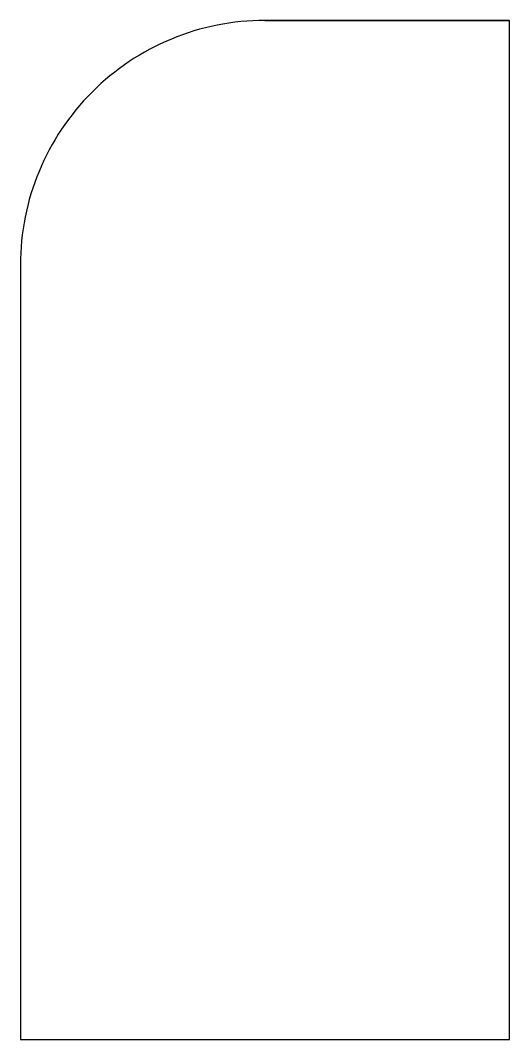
# Model space of a CAD drawing. Header units: metres. Extents: x -0.12 to 0, y -0.25 to 0.
import ezdxf

# ---------------------------------------------------------------- set-up
doc = ezdxf.new("R2010")
doc.units = ezdxf.units.M
doc.header["$LTSCALE"] = 0.2

msp = doc.modelspace()

# ---------------------------------------------------------------- linework, layer by layer
at = {"flags": 128}
msp.add_lwpolyline([(-0.12, -0.06), (-0.12, -0.25), (0, -0.25), (0, 0), (-0.06, 0, 0.414214)], format="xyb", close=True, dxfattribs=at)
msp.add_lwpolyline([(-0.06, 0), (0, 0)], dxfattribs=at)

doc.saveas('drawing.dxf')
